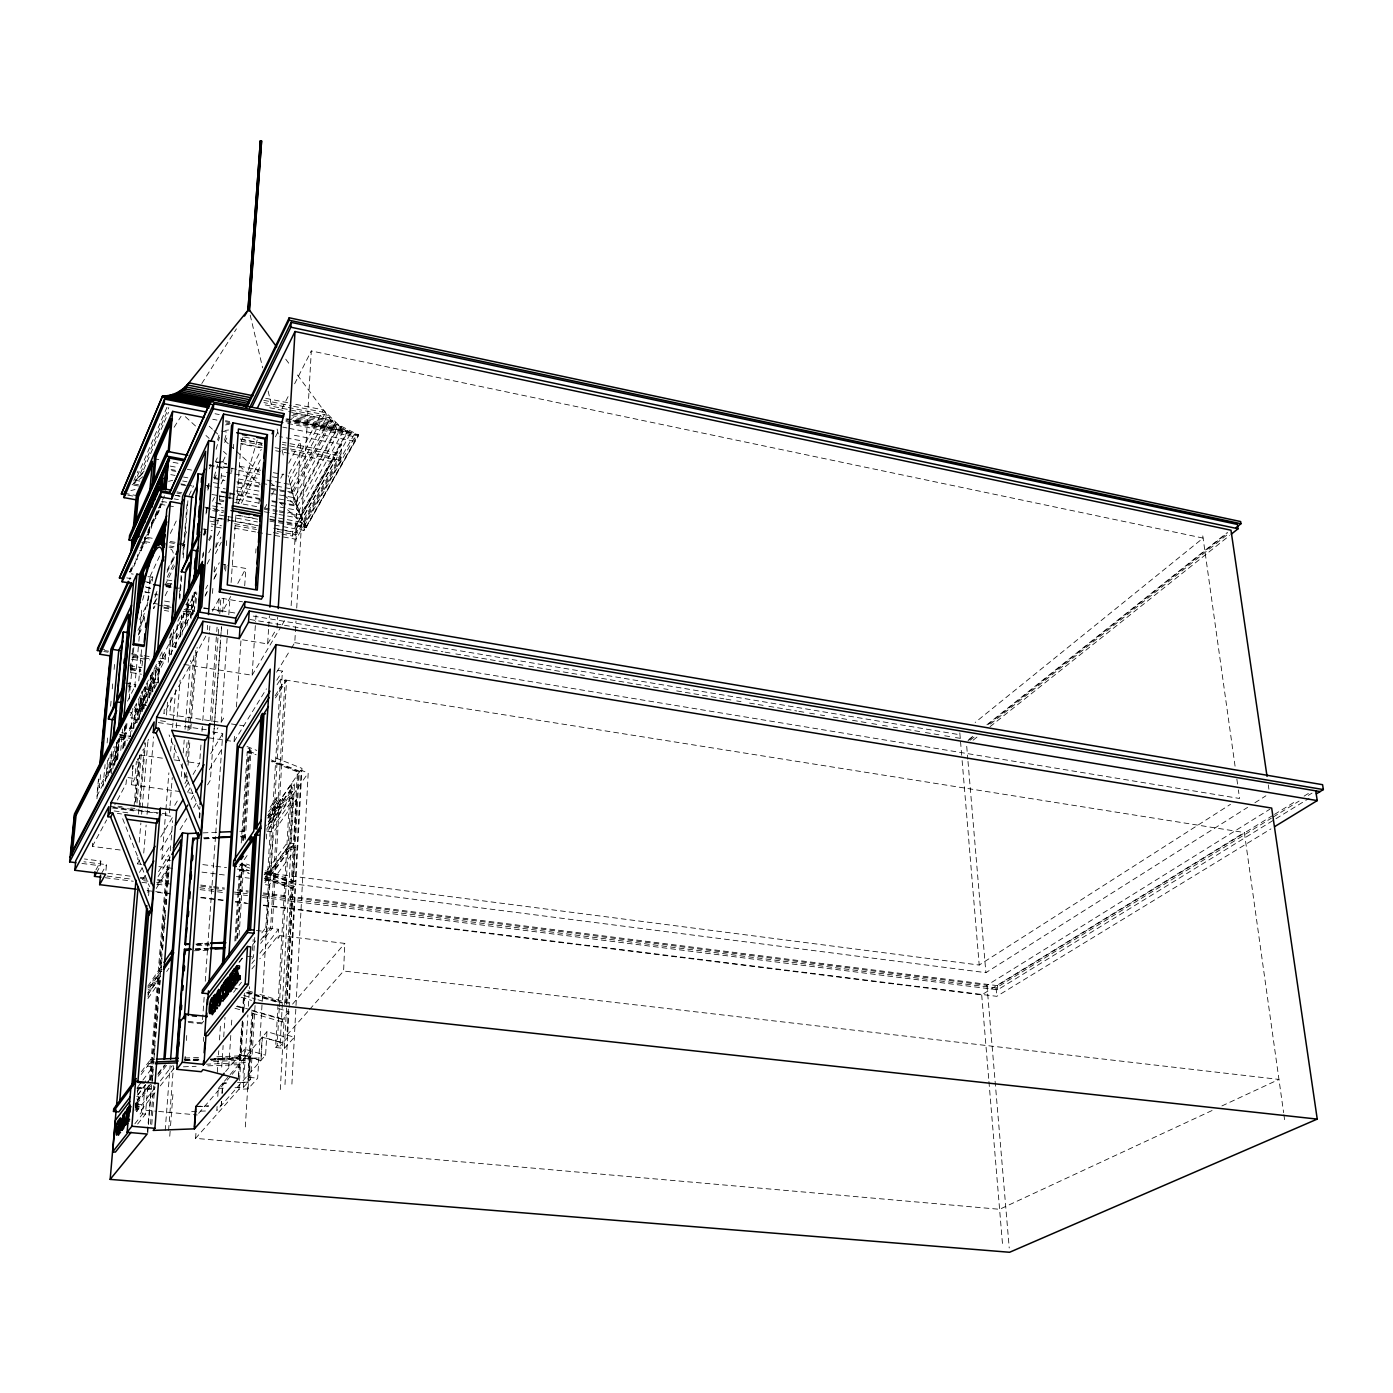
<?xml version="1.0" encoding="UTF-8"?>
<svg xmlns="http://www.w3.org/2000/svg" width="1393" height="1393" viewBox="0 0 1393 1393"><rect width="100%" height="100%" fill="white"/><g stroke="black" fill="none" stroke-linecap="round" stroke-linejoin="round"><path stroke-width="0.75" stroke-dasharray="5 3.75" d="M309.629 1009.437L343.601 971.025L344.802 943.409L278.182 935.4L259.812 958.837M274.351 525.022L304.005 530.437L354.78 441.32L355.023 435.661M269.929 521.121L306.007 527.703L358.297 435.974L358.349 434.842L338.516 424.848L323.263 409.89L293.418 403.883M136.845 1102.42C137.002 1104.666 139.944 1110.674 134.86 1110.047M340.623 462.72L341.511 444.559L290.841 434.599M281.839 534.111L292.408 536.026L334.094 462.041L334.32 457.496L282.187 447.362M291.903 1084.102L308.184 773.028L301.219 770.277L297.388 771.861L271.287 761.553M284.677 1004.579L291.033 888.229L294.95 886.749L288.682 1003.239L258.158 993.888M265.575 873.69L291.329 882.744L297.388 771.861M280.306 1089.57L284.259 1017.082M294.045 843.845L287.097 842.904L264.165 874.63L270.921 875.5L294.045 843.845L296.465 799.39L289.57 798.415L266.777 831.186L273.481 832.091L296.465 799.39M285.791 1002.089L292.008 887.846L264.252 878.13M286.679 1003.918L292.983 887.48L265.227 877.747M278.025 1004.388L275.605 1047.519L284.329 1048.424L295.107 849.747L289.518 848.999L292.722 791.311L289.953 790.911L265.575 826.171M284.329 1048.424L294.358 1037.228L286.975 1035.051L288.368 1009.002M291.329 882.744L295.246 881.264L301.219 770.277M284.99 1084.555L288.908 1011.718L276.458 1007.94M289.135 1007.365L301.968 768.361L272.506 756.66M304.005 530.437L304.301 525.022M278.147 1002.229L289.953 790.911M275.605 1047.519L277.137 1045.795L279.192 1008.967M279.296 1006.791L291.729 783.597L294.48 783.998L280.045 1046.091L277.137 1045.795M306.007 527.703L358.349 434.842L337.263 428.8L286.105 418.631M288.908 1011.718L282.57 1019.049L282.413 1021.905L287.498 1023.333M291.137 605.694L300.696 440.71L279.871 436.636M217.099 1106.512L216.82 1110.552L265.593 1055.145L266.951 1031.673L287.515 1037.698L280.045 1046.091M295.873 541.442L296.883 523.977L341.511 444.559M268.152 825.161L282.483 804.51L282.814 798.677L276.598 797.806L268.327 809.908M261.832 932.857L265.767 927.703L278.53 929.253L278.008 938.482L281.369 934.215M291.381 648.18L294.776 642.643L295.995 621.034M296.726 608.062L311.301 350.949L1203.099 538.081L975.17 722.479M265.767 927.703L280.498 679.227L1244.349 832.526L1283.615 1112.641M1212.067 1110.517L999.599 1209.298L195.577 1138.36L239.021 1089.256L248.076 1088.908L257.67 1078.199L269.075 885.147L295.107 849.747M260.595 940.118L267.056 931.725L282.413 671.095L276.336 670.12M270.921 875.5L273.481 832.091M267.978 815.706L276.267 803.639L276.598 797.806M292.408 536.026L292.652 531.638L334.32 457.496M277.816 803.865L270.573 928.278L261.64 939.875M251.976 958.993L253.543 956.991L254.745 937.454M255.076 1005.554L250.618 1079.244L247.797 1078.966L251.907 1011.649M245.325 1126.937L249.556 1057.287M248.076 1088.908L252.829 1010.83M247.797 1078.966L249.208 1077.364L253.3 1010.134M216.873 1056.782L251.123 1055.459L249.399 1060.021L210.9 1061.536M277.05 628.034L277.695 617.203M266.394 839.004L267.038 828.295L292.722 791.311M238.342 1076.528L241.703 1024.865M242.521 1011.84L243.479 996.639M238.638 1078.182L242.295 1020.965M242.835 1012.276L243.932 994.915M242.591 1021.4L240.292 1058.28L210.656 1059.446M243.148 1012.728L244.367 993.192M239.021 1089.256L240.571 1064.583L204.597 1065.976M211.318 1060.282L240.902 1059.133L243.357 1020.111M244.036 1009.263L244.976 994.097M242.539 639.805L267.63 643.932L268.57 628.783M268.71 626.624L269.389 615.81M243.131 1073.028L244.611 1049.173L265.593 1055.145M235.017 1087.724L243.375 1087.411L247.85 1014.922M248.372 1006.251L249.591 986.714M252.516 950.339L253.178 939.509M237.594 938.377L242.469 862.981M244.019 839.3L249.869 748.842L246.039 748.267M239.091 935.365L243.409 868.64L249.347 870.729M245.307 839.248L251.036 750.392L249.312 749.713L249.869 748.842M221.713 1067.125L223.141 1045.499M223.716 1036.845L225.004 1017.395M255.737 553.021L256.033 548.738M259.011 503.604L259.446 497.144M221.452 1101.532L221.191 1105.589L216.942 1105.781M221.992 1093.435L222.654 1083.301L229.009 1083.005M221.348 1105.415L221.609 1101.358M222.149 1093.244L222.81 1083.11L229.131 1082.866M183.963 664.409L252.098 675.239L255.616 621.539M255.755 619.38L256.033 615.079M234.842 941.128L239.474 870.172L243.409 868.64M241.25 842.974L247.188 752.046L251.036 750.392M235.835 940.763L240.449 869.789L248.389 872.575M242.365 840.414L248.146 751.628L256.173 754.797M228.765 1066.655L230.785 1035.469M231.464 1025.074L231.865 1018.84M236.967 938.255L241.877 864.531M243.409 840.693L249.312 749.713M225.701 740.327L234.076 741.581L234.529 735.086M236.444 706.947L241.006 639.875M244.698 585.791L245.882 568.466L227.738 565.297M217.308 1072.366L218.771 1050.74M219.485 1039.944L220.494 1024.813M217.761 1096.43L218.301 1088.368L266.951 1031.673M171.13 697.301L169.702 714.609L221.139 722.392L227.877 627.686M228.8 614.783L230.019 597.562M231.099 582.483L235.992 513.617M236.793 502.351L241.163 441.111L243.044 437.263M188.107 1021.382L202.333 1022.897L204.196 996.465M205.259 981.281L222.776 733.467L212.032 731.865M195.577 1138.36L196.03 1131.987M203.43 1041.424L203.744 1037.106M211.875 721.539L218.805 626.658M219.763 613.721L221.017 596.465M224.604 569.354L225.074 562.876M226.328 545.621L226.798 539.161M228.052 521.905L228.522 515.445M229.775 498.189L230.245 491.729M231.656 472.314L231.969 467.996M233.38 448.598L233.693 444.28M214.139 728.278L210.36 780.237L207.069 785.617M214.296 726.119L220.564 639.526M220.721 637.367L221.504 626.537M214.522 724.116L213.738 734.895L217.97 727.755M214.679 721.957L220.616 640.049M221.243 631.412L221.557 627.111M222.654 612.015L223.89 594.776M225.614 571.06L226.241 562.441M199.164 817.482L199.965 806.669M199.704 818.144L200.192 811.736L169.075 734.912M184.834 1061.362L185.304 1055.093M186.366 1040.484L186.993 1032.126M210.221 720.477L216.594 633.676M216.751 631.517L217.082 627.181M218.196 611.98L219.467 594.619M165.192 1130.489L170.138 1065.61M168.605 1130.35L173.498 1065.697M207.313 629.671L207.644 625.353M169.754 1136.218L170.399 1127.755M170.555 1125.648L173.115 1091.799M193.087 774.456L199.565 763.556L201.184 742.069M201.985 731.342L202.629 722.741M202.786 720.599L209.403 632.526M209.559 630.367L209.873 626.084M212.485 593.401L213.129 584.712M214.104 571.705L214.592 565.192M215.898 547.849L216.542 539.178M217.691 523.994L218.179 517.482M219.485 500.139L219.972 493.627M221.104 478.443L221.591 471.948M187.184 775.988L186.854 780.272L184.137 779.888L184.816 771.304M185.983 756.295L187.324 739.126M187.985 730.541L194.01 653.3M202.594 557.67L202.925 553.439M204.492 533.519L204.997 527.024M206.007 514.034L206.512 507.557M207.853 490.232L208.515 481.578M186.314 772.488L185.983 776.772L184.137 779.888M187.15 761.762L188.821 740.327M189.64 729.619L189.988 725.335M190.144 723.193L195.804 650.305M203.291 556.277L203.622 552.046M204.98 534.337L205.485 527.843M206.669 512.676L207.174 506.181M208.515 488.856L209.02 482.361M188.02 765.262L190.005 739.526M190.841 728.8L191.503 720.216M191.659 718.074L197.144 647.275M150.932 1079.801L159.22 976.075L160.561 976.232L147.658 994.915M147.327 1131.917L151.315 1088.699L134.303 1087.08M147.762 1133.293L165.767 906.739M165.976 904.614L170.103 852.934M170.277 850.792L170.956 842.173M171.13 840.014L172.662 820.756M153.16 1069.128L151.959 1084.259L136.601 1104.144M154.014 1058.332L155.041 1045.359M155.737 1036.723L156.765 1023.751M156.939 1021.591L158.489 1002.159M159.185 993.505L160.212 980.55M161.988 958.21L160.961 971.13L148.076 989.901M162.668 949.591L163.695 936.671M164.391 928.069L165.419 915.149M166.272 904.37L167.125 893.61M167.822 884.99L168.849 872.07M150.531 1124.151L153.561 1085.791M190.528 617.708L192.373 594.428M191.033 618.544L193.052 593.122M151.767 1124.551L154.797 1086.122M192.304 615.027L194.358 589.222M192.843 614.539L194.654 590.58M181.334 776.545L182.344 763.66M183.197 752.916L184.207 740.014M185.06 729.288L185.391 724.987M185.565 722.828L190.458 660.526M194.341 611.109L195.856 591.781L158.959 663.625L159.342 659.255M195.978 603.448L196.813 592.739M155.111 1087.707L141.929 1104.632L141.285 1112.45L139.056 1115.288M170.486 860.421L161.867 859.307L165.732 811.736M165.906 809.577L168.884 772.836M170.642 751.227L171.687 738.255M172.575 727.442L172.924 723.124M173.098 720.965L175.727 688.525M179.941 636.653L181.699 615.044M180.359 637.036L182.1 615.514M134.86 1123.803L142.678 1113.878L145.36 1080.846M181.978 635.121L183.876 611.457M169.842 807.905L169.319 814.4L108.271 806.094M170.016 805.746L172.279 777.573M173.846 758.071L174.891 745.081M176.284 727.755L176.981 719.084M177.155 716.925L180.132 680.08M137.646 1124.047L145.499 1114.139L148.163 1081.125M141.146 1074.525L150.409 1062.162L150.618 1059.411L156.904 1059.168M187.324 602.194L185.286 627.581L188.159 598.746M149.573 1079.679L157.897 975.918L148.546 989.518M147.797 986.192L158.297 970.834L166.585 867.439L167.735 865.593L159.446 969.145L161.745 965.802M150.566 1080.324L159.046 974.247L161.501 970.66M187.08 625.44L189.152 599.46M171.235 632.927L169.25 656.765L194.828 607.487M166.463 715.097L167.526 702.176M171.443 654.745L173.411 631.029M176.093 647.257L172.227 646.631L173.655 629.392M135.748 1108.027L136.27 1101.602M136.166 1106.303L136.305 1104.666M137.489 1093.348L138.203 1084.712M136.531 1109.211L137.21 1105.92L139.178 1106.112L138.969 1108.776L136.531 1109.211L137.21 1105.92M175.222 647.519L176.998 625.857M179.297 597.719L180.55 582.57M180.724 580.411L181.264 573.916M182.849 554.431L184.102 539.283M184.276 537.106L185.704 519.798M185.878 517.639L186.941 504.649M136.81 1098.973L138.795 1099.112L138.969 1096.918L137.541 1098.537M175.918 646.857L178.043 620.86M179.819 599.182L181.769 575.344M183.197 558.018L187.985 499.512M138.482 1109.385L139.178 1106.112M148.058 996.918L148.32 993.592L160.091 976.545M162.546 658.541L162.964 653.474L165.802 653.926L165.367 658.993L134.703 718.335L129.288 717.517L157.74 661.919M147.919 892.582L148.285 888.264L144.21 887.759M148.616 895.629L148.964 891.294M164.304 709.455L163.939 713.738L205.955 635.87M168.222 662.337L170.364 636.618M150.74 695.229L152.795 671.461M141.668 864.391L137.35 863.834L137.907 857.374M139.213 842.277L140.885 822.88M141.633 814.261L141.999 809.96M142.19 807.801L148.128 738.83M152.15 692.025L154.257 667.7M153.822 678.443L152.673 691.642L157.409 682.553L159.15 668.1L156.329 667.647L155.737 668.832L154.588 682.117L149.887 691.207L151.019 678.008L153.822 678.443L153.213 679.592L150.427 679.157L151.019 678.008M154.553 688.525L156.434 664.774M157.914 682.692L159.15 668.1M143.74 853.056L146.126 825.091M147.031 814.33L147.397 810.029M147.588 807.87L153.613 736.862M158.193 683.075L160.021 661.553M180.15 791.59L131.482 784.781L134.877 778.548L136.392 761.379M140.554 714.174L142.626 690.562M152.29 581.107L152.673 576.824L150.044 576.371L147.414 606.112M155.946 514.609L155.581 518.858L159.063 511.231L159.446 506.965M141.929 709.96L143.409 698.607L140.658 698.189L138.273 719.781M143.409 698.607L142.26 711.649L139.509 711.231L140.658 698.189M158.663 507.54L160.038 507.783L160.387 503.674M134.024 806.564L138.377 756.904M142.556 709.403L144.646 685.669M135.504 802.159L139.596 755.441M143.479 709.089L145.777 685.077M135.765 801.689L139.875 754.954M144.001 708.793L145.847 686.697M136.984 803.064L141.337 753.213M145.499 705.537L147.588 681.699M147.989 689.744L145.22 689.326L145.795 688.177L148.563 688.612L146.84 702.873L144.071 702.438L139.509 711.231M147.501 700.975L148.563 688.612M138.482 814.069L144.68 742.643M148.807 697.806L150.496 675.57M149.295 697.91L149.66 693.731L154.379 684.659L157.2 685.095M139.909 807.87L145.551 742.852M149.486 697.353L151.733 671.339M126.415 779.697L126.032 784.015L114.818 804.806M130.315 736.462L132.84 708.358M134.773 686.732L138.673 643.496M138.865 641.337L141.964 606.756M125.3 683.023L135.783 684.659L135.574 687.01L129.027 686M133.328 728.33L133.885 722.096L136.618 722.514M129.706 728.156L134.111 719.624L135.051 709.141L135.609 708.044L138.342 708.445L136.845 720.042L132.422 728.556L129.706 728.156L129.479 730.611L132.196 731.012M146.84 534.808L148.18 535.051L151.576 527.599L151.959 523.368M133.798 728.4L135.609 708.044M152.237 521.574L151.872 525.666L145.046 540.606M134.964 723.611L136.688 704.37M138.778 680.881L141.633 648.825M144.123 621.052L144.489 616.786L140.623 616.141M132.788 765.575L132.457 769.354L133.031 768.292M131.482 784.781L133.206 765.332M137.071 722.688L138.969 700.522M142.034 665.958L142.8 657.304M138.743 719.92L139.283 713.738L143.845 704.945L146.613 705.363M138.969 719.746L141.459 691.607M120.773 750.427L122.741 728.939M122.688 748.859L124.813 725.649M139.631 550.618L140.954 550.844L141.337 546.665M123.228 747.832L125.527 722.497M128.818 686.383L129.218 682.152M130.559 667.369L130.942 663.138M123.385 747.902L125.718 722.288M130.611 668.692L130.994 664.409M123.977 746.195L126.136 722.462M128.887 692.251L129.671 683.632M130.663 672.854L131.447 664.217M132.422 653.439L133.014 646.961M124.9 745.969L127.233 720.355M129.183 699.007L130.333 686.192L128.504 689.866M133.85 647.536L130.559 683.841L128.713 687.515M140.954 550.844L144.28 543.566L144.855 537.28M137.82 556.434L144.489 541.842L144.872 537.524M148.18 535.051L148.755 528.713M111.283 773.829L113.878 746.787M129.862 579.68L130.071 577.399M129.445 571.687L130.75 571.914L131.151 567.665M112.868 768.849L115.497 742.8M114.592 764.792L116.942 739.457M114.644 765.366L117.029 739.683M115.323 761.675L117.325 740.501M105.955 870.346L106.495 864.653L83.946 861.779M116.298 760.77L118.248 739.648M116.82 759.742L118.771 738.621M117.291 758.68L119.084 739.195M117.639 759.638L119.624 738.064M132.579 566.063L133.902 566.289L137.141 559.185L137.715 552.934M103.03 786.209L105.084 764.583M107.122 742.957L107.94 734.303M110.604 706.181L111.423 697.527M112.241 688.891L113.059 680.237M114.087 669.424L114.905 660.77M105.52 781.438L107.54 760.021M106.808 777.799L108.532 758.071M108.306 775.831L110.326 754.275M96.465 872.836L100.383 865.784L100.836 861.066L84.451 858.976M111.84 751.558L109.873 772.68L112.171 752.655M98.485 779L96.831 796.308L117.639 756.207L119.223 738.934L127.599 740.223M120.198 850.009L92.373 846.387L92.791 842.051M96.935 798.764L98.799 779.279M100.522 774.7L99.286 787.672L115.932 755.494M136.375 1105.868L135.852 1109.159M135.817 1107.679L135.8 1103.134M142.626 600.209L144.889 591.903L149.922 592.756L137.977 636.322L142.539 626.902M209.507 468.849L210.656 464.722M217.604 439.944L219.345 433.745M216.089 449.312L219.519 437.089M179.558 591.886L180.724 587.742L174.473 586.679M214.191 476.824L217.639 464.618M224.534 440.205L226.815 432.074L221.243 430.994M257.235 440.031L239.84 499.965L233.711 498.833M137.576 1099.895L138.795 1099.112M133.798 480.898L138.011 471.095M139.788 481.09L135.539 480.306L167.317 406.477M135.539 480.306L138.847 476.911L168.797 407.54M138.847 476.911L142.069 473.428L163.381 424.168M164.235 422.201L168.501 412.345M147.971 531.029L150.514 525.422M157.2 510.743L151.106 524.151L152.446 524.395L159.446 509.089L158.071 508.828M131.743 567.56L129.061 573.428L133.24 574.142M140.623 548.058L164.635 495.386M147.693 532.944L150.235 527.355L151.576 527.599M155.093 516.716L157.705 510.987L159.063 511.231M130.75 571.914L137.263 557.653L135.939 557.426M160.038 507.783L163.364 500.47M150.044 576.371L160.195 554.902M170.346 533.449L177.729 517.83M189.065 495.42L193.61 485.826M149.312 583.859L152.673 576.824M139.648 619.45L147.867 602.368M215.48 461.675L217.308 457.844M224.656 442.556L228.33 434.912M137.924 630.385L144.489 616.786M207.069 487.324L208.933 483.475M155.058 595.264L156.921 591.398M167.195 570.155L173.725 556.625M154.867 597.371L156.73 593.522M167.021 572.297L174.491 556.869M184.764 535.643L186.627 531.778M172.575 561.118L174.212 557.722M153.509 604.318L157.165 596.796M214.348 479.053L216.228 475.17M222.828 461.605L226.589 453.857M156.869 598.607L154.031 604.44L153.665 608.671L156.504 602.838M167.282 577.172L173.899 563.538M182.431 546.021L186.209 538.22M165.018 585.356L174.491 565.924M183.023 548.424L184.903 544.541M165.158 595.734L172.784 580.237M212.537 501.236L214.435 497.371M221.069 483.893L224.865 476.18M203.274 534.825L205.171 530.994M204.022 535.469L205.938 531.656M127.477 701.167L135.783 684.659M208.619 539.944L212.467 532.3M209.385 540.588L212.276 534.86M208.741 552.777L210.674 548.964M217.447 535.626L221.33 527.999L211.248 526.171M236.897 497.336L261.24 449.451M281.856 408.898L288.717 395.368M294.619 383.789L311.301 350.949M159.847 656.434L162.389 651.454M169.093 638.36L172.993 630.733M177.869 621.208L180.777 615.48M186.627 604.04L190.528 596.413M207.157 563.904L211.074 556.242M215.967 546.683L220.86 537.106M238.168 503.239L261.362 457.879M215.445 553.648L221.313 542.208M241.355 503.186L260.822 465.279M275.431 436.845L278.339 431.168M165.802 653.926L135.138 713.442L129.723 712.624M172.227 646.631L193.47 605.572M129.479 730.611L133.885 722.096M205.659 588.943L207.609 585.199M214.435 572.088L219.293 562.702M205.363 595.02L207.313 591.276M214.156 578.165L218.074 570.677M205.015 596.169L206.982 592.425M213.843 579.262L217.778 571.757M264.757 508.219L266.76 504.458M271.739 495.09L274.734 489.465M280.724 478.217L283.719 472.593M288.717 463.225L300.696 440.71M212.38 611.214L219.485 597.91L242.591 601.846M289.082 473.603L323.263 409.89M137.541 759.899L138.116 758.819M142.713 750.305L143.305 749.208M147.971 740.536L148.563 739.422M92.373 846.387L106.652 819.92M230.698 596.465L222.601 611.388L211.945 609.594M237.785 583.406L245.882 568.466M300.592 515.898L292.042 492.217L331.151 420.529L347.78 431.813L300.592 515.898L287.794 513.529M269.998 519.833L306.06 526.624L295.072 505.102L337.263 428.8L296.082 373.15M95.925 869.911L100.836 861.066M101.515 873.498L106.495 864.653M304.249 526.101L354.971 436.793L285.182 422.967M137.35 863.834L139.492 860.247M184.938 783.51L186.854 780.272M221.139 722.392L223.873 717.778M267.63 643.932L275.988 629.793M174.717 805.328L179.035 798.067M185.53 787.167L188.769 781.717M252.098 675.239L280.916 626.815M282.03 624.952L285.339 619.363M139.492 872.401L142.835 866.812M160.717 836.984L173.011 816.49L160.961 814.853M187.567 792.182L191.973 784.834M210.674 753.648L222.776 733.467M142.591 879.575L145.952 874.02M160.578 849.939L171.809 831.412M191.189 799.478L194.567 793.888M209.246 769.72L221.661 749.26M161.867 859.307L170.939 844.506M180.01 829.706L186.819 818.614M193.627 807.522L197.022 801.968M234.076 741.581L266.429 688.839M276.632 672.21L290.232 650.026M158.558 871.635L168.832 855.006M276.772 680.219L282.413 671.095M158.105 876.58L170.66 856.329M277.085 684.729L280.498 679.227M157.113 884.868L167.891 867.595L159.62 970.991L147.937 988.055M275.083 695.891L285.043 679.941L278.165 798.015L268.675 811.858M156.225 888.473L169.18 867.769M275.466 697.91L286.558 680.184L279.714 798.241L267.839 815.532M174.108 427.251L181.038 416.315M201.793 383.51L236.427 328.835M267.787 818.022L301.968 768.361M147.519 993.07L159.22 976.075M268.065 817.952L291.729 783.597M282.814 798.677L268.501 819.415L279.366 804.074L272.157 928.469L260.665 943.374M268.361 821.783L294.48 783.998M268.083 824.691L291.346 791.12M147.919 998.589L159.69 981.612M166.69 971.513L168.988 968.205M239.265 866.846L248.772 853.125M268.222 830.385L308.184 773.028M290.963 798.607L291.694 797.562M264.914 878.304L288.281 846.16L289.674 846.352L265.053 880.184M264.896 882.762L291.015 846.961L296.605 847.71M141.372 1071.792L150.618 1059.411M137.855 1086.784L141.651 1081.769M142.922 1080.08L153.073 1066.672L147.432 1066.133L147.658 1063.381L153.282 1063.939M137.541 1091.119L142.748 1084.276M137.698 1094.811L145.551 1084.538M238.987 962.25L242.904 957.113M137.768 1095.159L145.551 1084.973M146.857 1083.266L153.352 1074.787M239.509 962.058L243.444 956.904M252.638 944.889L256.573 939.735M137.472 1100.244L149.068 1085.164M158.088 1073.428L164.531 1065.053M150.583 1084.12L135.278 1104.022L141.929 1104.632M157.966 1074.525L165.436 1064.844M158.105 1076.284L169.319 1061.745M202.333 1022.897L203.674 1021.139M160.387 1080.933L172.262 1065.68M251.854 963.486L254.536 960.073M259.864 953.212L278.53 929.253M154.884 1092.756L141.511 1109.855L156.504 1111.231M160.247 1085.931L174.961 1067.142M233.589 992.338L241.459 982.291M251.941 968.884L254.571 965.541M225.614 1071.548L244.611 1049.173M198.624 1113.338L230.785 1075.953M232.178 1074.334L240.571 1064.583M292.6 1004.074L344.802 943.409M251.123 1055.459L244.889 1062.685L206.443 1064.182M142.069 473.428L144.141 471.043M286.975 1035.051L308.219 1011.039M243.375 1087.411L250.618 1079.244M138.516 486.018L132.109 484.834L143.044 472.958M972.732 736.392L967.647 740.467L967.491 738.551M986.906 724.795L1227.25 532.596M968.048 740.658L973.132 736.584M988.403 724.36L1227.599 532.91M970.137 740.24L975.222 736.183M990.458 724.012L1229.114 533.188M973.063 740.223L978.165 736.148M990.057 726.658L1229.566 535.539M132.109 484.834L142.748 476.789M265.384 872.697L979.209 965.053L1230.489 804.318M264.426 880.132L985.896 972.662L1247.588 807.383M1254.901 802.751L1265.889 795.821M263.225 894.027L986.958 985.304L1269.841 809.229M263.312 905.52L981.699 994.881L1244.349 832.526M263.329 892.948L997.336 985.635L1272.68 815.514M1274.525 814.383L1296.709 800.679M1304.109 796.117L1309.646 792.687M262.372 895.629L996.082 987.968L1271.374 818.179M1273.219 817.029L1299.094 801.079M1308.323 795.386L1312.032 793.105M262.633 897.492L997.684 989.796L1308.985 798.398M263.538 905.067L996.796 996.326L1270.938 828.887M1221.905 1105.938L1278.948 1079.418L343.601 971.025M130.855 490.562L135.051 489.535M168.57 481.334L172.767 480.306M223.054 467.996L227.233 466.968M226.484 423.803L230.298 423.228M225.492 424.917L229.323 424.36M224.882 430.489L228.539 429.984M136.827 1110.221C135.609 1115.776 140.536 1104.701 137.228 1102.455M239.579 1082.518L248.041 1082.135L237.541 1082.553M197.858 1106.634L208.462 1106.164M202.995 832.892L218.144 832.23M239.77 831.29L248.424 830.907M203.657 837.837L216.681 837.263M240.571 836.218L244.907 836.026M203.97 838.342L216.995 837.768M240.867 836.74L245.203 836.549M204.283 838.865L215.131 838.377M241.163 837.245L245.499 837.054M197.684 943.514L208.393 943.078M195.873 944.088L208.724 943.549M196.204 944.558L209.037 944.019M196.848 945.481L209.681 944.959M195.159 948.825L208.027 948.285M195.49 949.295L208.341 948.755M195.821 949.765L208.671 949.225M194.341 950.775L209.316 950.165M184.764 1058.036L201.898 1057.374M184.59 1059.603L201.532 1058.941M214.243 1058.436L239.666 1057.444L240.902 1059.133M184.921 1060.021L201.863 1059.359M210.326 1059.028L239.979 1057.862M185.269 1060.439L202.194 1059.777M150.409 1062.162L156.678 1061.919M257.27 1057.966L210.273 1059.794M193.122 1060.456L201.689 1060.125M183.423 1066.812L196.134 1066.307M218.301 1088.368L226.659 1088.055M196.03 1106.373L208.689 1105.885M191.677 1111.51L206.356 1110.952M135.26 1105.084L137.698 1105.206M136.74 1106.547L138.708 1106.721M137.002 1108.602L138.969 1108.776M158.645 1111.422L197.231 1114.957M142.678 1113.878L145.499 1114.139M136.671 1096.604L138.969 1096.918M135.521 1103.169L138.029 1103.291M136.827 1088.159L150.705 1089.483M249.208 1077.364L257.67 1078.199M188.421 1022.41L202.629 1023.907M158.297 970.834L161.849 971.234M160.787 969.302L162.11 969.441M247.327 956.26L253.543 956.991M256.347 930.437L267.056 931.725M147.083 890.562L153.561 891.381M155.72 891.642L170.817 893.522M201.01 897.284L216.107 899.164M218.248 899.425L224.726 900.226M235.504 901.567L246.3 902.925M157.601 892.373L170.538 893.975M200.749 897.736L215.845 899.617M218.005 899.878L224.482 900.696M235.26 902.037L248.198 903.639M140.449 878.53L149.068 879.627M157.67 880.707L168.449 882.065M200.766 886.14L211.527 887.498M213.686 887.776L224.447 889.134M237.367 890.754L248.146 892.112M107 876.075L130.733 879.07M143.688 880.689L147.989 881.229M156.625 882.326L169.58 883.946M199.791 887.759L225.683 891.015M234.32 892.095L247.257 893.731M105.276 877.729L133.293 881.247M141.912 882.326L148.389 883.145M157.009 884.224L167.787 885.582M200.122 889.639L223.82 892.617M234.599 893.975L247.536 895.595M265.471 884.677L269.075 885.147M81.943 863.451L100.383 865.784M107.888 873.324L131.638 876.319M140.275 877.416L146.753 878.234M157.548 879.592L168.327 880.951M200.714 885.043L211.51 886.401M213.669 886.679L224.465 888.038M237.419 889.674L248.215 891.032M202.838 864.6L213.617 865.993M215.776 866.272L226.554 867.665M237.332 869.058L248.128 870.468M158.889 866.603L176.127 868.797M201.968 872.122L225.649 875.152M236.427 876.545L249.347 878.199M117.987 806.216L122.218 806.791M130.716 807.957L134.947 808.532M113.059 807.261L157.513 813.32M112.467 807.992L133.641 810.883M114.174 810.952L130.959 813.233M117.343 813.39L121.539 813.965M128.017 777.59L134.877 778.548M276.267 803.639L282.483 804.51M188.717 792.774L193 793.383M289.518 786.801L292.269 787.202L291.973 792.373L290.597 792.182M140.153 754.971L163.486 758.349M174.108 759.881L180.463 760.804M188.96 762.023L199.565 763.556M120.007 737.524L126.275 738.447M121.487 732.753L129.862 733.989M120.477 734.755L130.925 736.288M119.189 734.738L129.653 736.27M120.216 735.243L128.574 736.479M119.467 736.723L129.897 738.255M120.268 737.019L128.626 738.255M160.543 720.756L165.924 721.574M158.314 722.567L206.268 729.74M134.111 719.624L136.845 720.042M208.95 737.837L223.611 740.014M135.051 709.141L137.768 709.559M231.43 723.942L237.594 724.882M239.648 725.178L243.758 725.805M140.084 699.321L142.835 699.739M131.221 672.61L141.477 674.229M154.588 682.117L157.409 682.553M131.551 659.272L142.086 660.944M155.737 668.832L158.541 669.267M129.584 665.662L141.773 667.578M130.594 668.048L140.745 669.633M130.681 669.197L140.972 670.817M130.42 669.72L140.71 671.339M159.707 658.088L165.367 658.993M99.704 648.65L108.184 650.009M131.464 653.717L142.051 655.389M144.175 655.737L150.531 656.747M104.545 650.531L108.758 651.193M131.952 654.884L142.486 656.573M103.726 651.524L107.975 652.203M133.397 656.242L141.86 657.583M143.984 657.914L150.34 658.924M132.196 657.148L149.713 659.899M158.158 661.24L166.585 662.58M294.776 642.643L1239.578 798.485L1238.377 789.883M164.008 607.244L170.434 608.323M185.461 610.831L194.045 612.258M163.747 608.079L170.19 609.141M183.058 611.301L193.784 613.094M164.374 610.447L168.657 611.161M183.65 613.651L192.234 615.079M154.658 594.341L158.071 594.915M164.531 601.062L170.886 602.124M185.722 604.614L194.202 606.042M186.871 604.945L195.438 606.39M204.005 607.818L210.43 608.898M212.572 609.263L236.131 613.216M253.247 616.089L959.969 734.773M203.395 608.166L209.803 609.229M153.456 603.343L162.041 604.788M164.182 605.137L170.625 606.216M185.635 608.724L194.202 610.169M249.956 619.502L370.033 639.579M372.175 639.944L442.939 651.785M445.081 652.15L453.665 653.578M455.807 653.944L515.845 663.991M517.987 664.339L526.571 665.784M528.713 666.133L584.468 675.466M593.035 676.911L599.478 677.973M601.619 678.339L661.658 688.386M663.799 688.751L668.083 689.465M676.667 690.893L683.092 691.973M685.252 692.338L723.838 698.798M725.979 699.147L734.564 700.592M736.705 700.94L740.989 701.654M749.573 703.099L755.999 704.179M758.158 704.527L766.725 705.972M768.866 706.321L796.744 710.987M798.885 711.353L807.47 712.781M809.612 713.146L818.196 714.574M820.338 714.94L824.621 715.654M833.206 717.082L839.631 718.161M841.772 718.527L850.357 719.955M852.499 720.32L869.65 723.193M871.792 723.542L880.376 724.987M882.518 725.335L891.102 726.78M893.244 727.129L897.527 727.86M906.112 729.288L923.263 732.161M925.405 732.526L942.556 735.382M944.698 735.748L953.282 737.176M955.424 737.541L964.008 738.969M158.314 605.154L171.2 607.313M184.085 609.472L194.811 611.266M126.728 577.886L130.907 578.6M164.548 584.207L171.966 585.478M143.287 581.369L151.611 582.779M166.167 585.269L172.401 586.331M165.628 585.965L172.053 587.062M174.195 587.428L180.62 588.508M166.237 586.732L176.824 588.543M147.937 576.65L154.257 577.729M166.899 579.888L173.22 580.985M167.021 583.267L172.593 584.224M135.835 558.959L137.141 559.185M221.696 564.252L225.736 564.949M147.275 537.385L153.526 538.499M170.207 541.442L176.476 542.556M178.548 542.922L184.816 544.036M144.245 538.133L152.638 539.631M169.441 542.591L175.727 543.705M177.834 544.088L184.12 545.185M144.785 541.511L151.036 542.626M169.824 545.934L174.003 546.665M143.148 541.616L144.489 541.842M141.738 542.277L150.131 543.758M169.058 547.083L173.254 547.832M142.957 543.34L144.28 543.566M211.405 523.96L221.487 525.788M234.268 528.086L255.546 531.934M257.688 532.335L264.061 533.484M266.202 533.867L295.995 539.248L340.728 460.439L275.048 447.693M202.49 528.94L212.241 530.698M160.038 504.196L166.376 505.346M168.501 505.729L176.963 507.278M219.31 514.992L257.426 521.94M210.413 516.699L229.357 520.146M231.464 520.529L256.782 525.126M273.672 528.191L279.993 529.34M282.1 529.723L292.652 531.638M209.908 516.977L215.95 518.074M217.952 518.44L221.975 519.171M228.365 520.338L258.123 525.736M277.242 529.218L283.632 530.367M285.757 530.768L296.378 532.701L341.059 453.613L282.413 442.173M213.756 519.92L221.818 521.382M234.581 523.698L255.842 527.547M277.12 531.412L296.256 534.877L340.954 455.877L282.274 444.454M210.064 521.121L216.385 522.253M235.365 525.701L256.486 529.532M273.394 532.579L279.732 533.728M175.971 495.351L180.15 496.134M215.636 502.664L221.887 503.813M175.292 495.368L179.523 496.152M264.287 511.753L277.015 514.087M279.122 514.487L285.478 515.654M287.602 516.037L302.438 518.771L306.06 526.624L284.137 506.669M216.176 503.395L222.514 504.562M174.16 498.886L178.426 499.669M212.537 505.92L223.193 507.888M270.103 516.49L304.231 522.741L354.762 433.554L292.983 421.295M204.649 507.087L210.935 508.236M213.025 508.619L223.507 510.552M269.633 518.997L284.311 521.678M286.401 522.062L296.883 523.977M124.465 493.209L138.464 495.978M205.798 508.097L223.333 511.492M127.756 495.124L138.36 497.075M161.71 501.341L168.065 502.507M212.641 510.639L223.246 512.589M238.099 515.288L246.596 516.855M248.703 517.238L252.951 518.004M235.539 515.149L258.628 519.38M161.78 502.037L163.155 502.281M180.829 483.876L185.06 484.66M187.167 485.043L193.523 486.227M221.034 491.346L259.115 498.415M271.809 500.784L295.072 505.102L288.072 475.483M181.142 484.764L189.587 486.331M221.313 492.234L259.359 499.286M272.053 501.654L297.423 506.356L302.438 518.771L351.297 432.109L285.861 419.119M211.98 494.463L226.85 497.214M228.957 497.597L235.33 498.781M237.454 499.182L258.698 503.099M271.426 505.467L299.025 510.569L344.663 428.783L291.52 418.196M219.38 496.187L223.472 496.935M225.509 497.318L231.656 498.45M134.285 483.998L138.551 484.781M176.963 491.868L185.495 493.453M219.624 499.739L223.89 500.54M234.564 502.507L262.302 507.627M264.426 508.01L277.242 510.378M279.366 510.778L285.774 511.962M287.898 512.345L300.696 514.714L347.919 430.524L292.878 419.572M176.894 493.087L181.16 493.871M219.554 500.958L223.82 501.741M264.339 509.211L277.137 511.562M279.262 511.962L285.652 513.146M171.095 469.511L175.344 470.312M213.529 477.486L219.885 478.67M236.862 481.856L260.212 486.244M270.817 488.229L285.669 491.015M287.794 491.416L292.042 492.217M171.618 470.608L175.866 471.409M214.191 478.583L224.848 480.585M237.611 482.988L258.906 486.975M271.687 489.378L292.983 493.366L297.423 506.356L341.529 426.885L292.983 417.221M170.764 474.63L175.03 475.431M183.545 477.033L187.811 477.834M213.39 482.605L219.781 483.806M236.845 486.993L260.282 491.381M270.938 493.366L285.861 496.152M287.985 496.552L294.393 497.754L335.643 422.688L293.366 414.243M182.657 480.985L186.923 481.786M206.147 485.373L212.554 486.557M214.696 486.958L225.37 488.943M236.061 490.945L259.551 495.316M278.774 498.903L295.873 502.089L338.516 424.848L291.781 415.532M209.142 465.575L226.223 468.814M153.892 458.697L160.282 459.899M173.08 462.319L179.471 463.538M226.397 472.401L232.788 473.603M234.929 474.003L258.384 478.443M266.916 480.045L290.371 484.485L292.983 493.366L332.892 420.373L288.682 411.544M170.259 466.098L176.65 467.299M187.289 469.302L191.555 470.103M221.365 475.709L225.631 476.51M238.395 478.913L259.69 482.936M261.832 483.336L274.595 485.739M276.737 486.14L283.127 487.341M285.252 487.742L291.642 488.943L330.28 417.935L262.128 404.301M219.119 461.275L225.387 462.459M216.194 461.797L226.763 463.817M239.457 466.22L260.595 470.242M273.272 472.662L283.859 474.665M215.915 462.128L226.554 464.148M222.95 466.742L239.683 469.911M209.194 464.827L221.818 467.212M238.656 470.416L259.707 474.404M272.349 476.789L278.652 477.991M240.345 439.021L262.998 443.409M240.972 439.352L261.327 443.305L261.013 447.884L240.641 443.949M241.163 441.111L262.337 445.22M240.989 443.409L262.215 447.536M275.64 450.723L334.094 462.041M244.541 437.106L255.023 439.161M215.01 413.738L219.258 414.574M282.779 427.111L287.01 427.947M289.135 428.365L354.78 441.32M225.527 420.703L229.671 421.522M212.763 419.258L216.977 420.094M225.422 421.748L229.636 422.567M292.913 412.903L331.151 420.529M292.756 420.895L347.78 431.813M286 420.494L358.349 434.842M285.931 421.626L358.297 435.974M265.697 398.294L291.276 403.448M263.747 400.296L291.416 405.851M293.54 406.286L325.457 412.694L289.187 479.993L290.371 484.485L327.79 415.375L263.974 402.577M269.737 407.749L276.04 409.02M278.147 409.438L286.575 411.127M147.17 582.291L151.053 583.214M145.342 586.853L151.28 588.334M146.77 587.411L150.688 588.403M144.889 591.903L148.929 592.983M239.7 1054.971L260.804 1060.595L262.163 1037.245L282.849 1042.939L262.389 1036.984L261.013 1060.352L240.136 1054.466M236.427 1006.425L244.715 1008.776M253.004 1011.126L284.102 1019.955L282.413 1021.905L251.454 1013.007M237.193 1005.972L249.573 1009.542M251.628 1010.134L282.57 1019.049M234.947 1008.271L243.2 1010.639M243.723 995.42L255.912 999.129M257.931 999.739L261.988 1000.975M241.163 997.231L251.541 1000.383M233.763 987.724L237.837 988.978M248.006 992.095L252.081 993.331M254.118 993.958L282.605 1002.664M246.996 992.425L281.612 1003.012M246.004 992.774L252.116 994.637M254.135 995.264L278.565 1002.716M247.971 990.771L256.12 993.261M241.442 869.406L249.364 872.192M239.474 870.172L249.382 873.637M265.245 879.192L291.033 888.229M240.815 864.235L248.738 867.021M264.583 872.61L292.304 882.378L298.346 771.461L272.244 761.153M249.747 868.1L239.84 864.618L243.758 863.085L249.695 865.175M265.21 876.301L294.95 886.749M265.541 870.782L295.246 881.264M241.79 863.852L249.713 866.638M265.558 872.227L293.296 882.013L299.303 771.06L271.2 759.951M249.103 751.21L255.128 753.596M247.188 752.046L255.215 755.215M246.979 746.526L256.8 750.427M185.339 416.716L196.448 426.833M205.972 435.504L209.142 438.395M223.437 451.384L226.606 454.275M239.317 465.854L260.125 484.799M279.331 502.281L282.535 505.206M209.194 426.241L212.38 429.166M213.965 430.629L218.736 434.999M225.109 440.85L228.278 443.758M229.88 445.22L234.651 449.608M236.235 451.071L260.091 472.976M269.633 481.734L274.404 486.122M283.946 494.881L295.072 505.102M285.739 359.168L290.911 366.167M122.671 818.701L149.521 886.662M250.2 315.097L262.65 367.856M268.135 391.067L272.123 407.94M277.12 429.044L278.6 435.382M282.1 450.148L284.085 458.593M1268.292 784.938L1268.919 789.222M1202.786 535.922L1235.069 766.202M1236.862 779.122L1238.081 787.724M1283.893 1114.713L1285.06 1123.019M997.336 985.635L997.684 989.796M996.082 987.968L996.796 996.326M966.725 746.335L967.804 759.255M967.996 761.414L985.896 972.662M986.958 985.304L1009.229 1247.971M959.812 732.857L961.954 758.454M962.128 760.595L979.209 965.053M981.699 994.881L988.751 1079.349M988.926 1081.508L1002.734 1246.822M170.625 549.086A68.257 10.761 -80.3 0 1 174.073 557.27M293.018 798.903L290.562 843.374L267.543 875.065L270.138 831.638L293.018 798.903"/><path stroke-width="1.5" d="M222.288 997.266L223.507 987.846M219.659 995.09L220.843 987.341L222.793 984.416L220.111 995.856L220.529 999.303L222.253 995.595L222.114 998.015L220.181 1001.271L219.38 991.067A6.251 1.254 -82.1 0 0 218.84 989.326C212.641 997.91 216.995 1017.674 219.293 994.393M126.014 1120.46L126.223 1123.629L127.146 1122.149M123.263 1123.977C121.609 1131.952 129.357 1117.882 125.753 1125.039M212.015 1007.975L212.032 1012.189M151.106 557.287L151.437 551.82L147.449 560.386L147.554 567.769L151.106 557.287L152.446 557.513M153.038 555.999L151.698 555.772L152.011 550.583L155.755 542.539L157.096 542.765M153.143 554.275L156.347 544.384M110.169 1179.383L147.153 1134.041L127.129 1132.283L130.872 1087.585L135.591 1081.281L158.419 1083.475L154.902 1128.313L153.195 1130.419L194.445 1128.852L238.203 1078.687L203.047 1069.598L201.306 1071.722L176.719 1069.302L182.274 1062.267L203.97 1064.409L254.327 1002.699L276.04 644.611L1271.687 808.079L1317.238 1119.101L1009.594 1252.272L110.169 1179.383L116.141 1109.995M278.217 608.549L295.02 331.517L1230.977 530.211L1267.038 776.389M225.805 742.417L270.259 669.145L254.014 933.275L208.253 993.749L202.159 993.087L247.571 932.492L253.422 836.897L233.362 866.08L233.728 860.508L253.77 831.186L261.031 715.828L262.528 713.39L255.302 828.957L261.222 820.303M204.684 1035.295L245.168 984.015L247.519 946.491L250.74 946.857L248.407 984.381L207.766 1035.626L204.684 1035.295L207.191 999.512L247.519 946.491M248.964 930.211L254.936 834.668L260.874 826.049M269.929 607.156L281.264 425.474L283.98 413.634L211.666 399.199L169.911 492.356L158.819 490.319L119.415 577.903L123.594 578.617M250.514 930.385L256.451 834.877L261.205 827.982M256.817 829.166L264.008 713.616L268.431 706.53M246.683 407.731L289.065 320.198L289.222 317.778L1240.641 521.557L1240.971 523.716L1235.887 527.773M251.959 407L290.858 327.198L291.154 322.375L1237.419 524.43L1238.064 528.765L1231.273 534.181M229.323 988.246L231.534 988.49L230.942 990.736L228.556 990.702L228.313 977.085L226.554 979.035L225.527 994.602L228.26 994.184L229.741 974.874L231.273 972.871L229.845 987.567L233.119 987.95L235.73 982.883L233.484 982.64L231.534 985.164L233.763 985.408M233.885 983.458L236.096 975.361L233.85 975.117L232.039 977.468L232.318 973.185L234.39 968.779L236.618 969.04M237.28 965.662L239.526 965.924L239.37 968.414L237.089 968.222L237.28 965.662L235.609 967.23A5.328 1.097 -82 0 0 234.912 969.65C236.723 972.819 233.362 984.137 236.218 980.689M237.123 979.662L237.959 975.796L240.223 976.058L240.014 979.087L237.123 979.662L237.959 975.796M262.911 596.465L273.533 430.803L232.997 422.828L231.569 425.805L219.345 591.99L261.379 599.164L262.911 596.465L220.808 589.256L219.345 591.99M239.37 979.906L240.223 976.058M225.527 994.602L227.042 986.958L227.877 991.572L230.089 991.816L232.474 988.769L232.579 987.167L229.845 987.567M226.955 980.132L226.571 986L227.825 979.105L226.955 980.132L229.166 980.376L228.905 984.294M228.835 956.869L234.842 866.272L253.752 838.812M235.208 860.7L242.695 747.78L261.396 717.813M225.979 979.767L223.577 982.936L222.532 998.45L224.743 998.694L227.163 995.577L227.285 993.731L225.37 996.187L223.159 995.943L223.559 990.179L225.335 987.863L225.457 986.035L223.681 988.351L223.96 984.102L225.979 979.767L228.191 980.028M227.738 994.846L227.999 990.945M255.581 585.513L256.712 568.274M256.991 563.973L258.123 546.735M258.419 542.417L259.551 525.196M259.829 520.878L260.108 516.577M260.421 511.84L260.857 505.415M261.135 501.132L263.66 462.598M263.956 458.332L265.07 441.198M255.668 589.152L260.491 515.863L231.046 510.465M260.804 511.144L265.593 438.325L236.671 432.683M227.877 991.572L230.35 986.923M261.605 513.756L261.78 511.161L232.318 505.746L232.126 508.341L261.605 513.756L259.62 517.5M231.534 985.164L231.917 979.331L233.85 975.117M267.439 434.668L257.287 590.075L227.233 584.903L238.447 428.992L267.439 434.668L264.774 439.909M234.39 968.779L231.917 972.018L230.89 987.689L233.484 982.64M233.502 982.065L233.745 978.147M75.797 862.667L69.65 861.884L198.102 617.517L235.365 623.716L244.576 607.191L244.959 601.584L1322.584 784.694L1323.35 789.57L1316.385 793.836M222.48 964.113L237.315 744.123L270.016 691.172M223.873 962.824L238.377 747.136L269.11 697.58M276.04 644.611L226.92 726.554L209.647 723.942L208.184 735.696L171.652 730.245L202.908 807.348L201.01 833.066L198.294 837.367L156.173 732.997L153.247 732.561L155.772 727.895L156.66 717.238L202.037 632.457L239.248 638.569L248.494 622.236L249.243 611.022L1320.094 791.572M222.532 998.45L225.074 993.488L223.159 995.943M203.97 1064.409L206.007 1035.225M235.365 623.716L235.748 618.161L244.959 601.584M211.875 1011.231L212.345 1004.545L210.865 1008.079L211.719 1006.965C207.261 1024.952 211.318 996.866 212.554 997.858A10.378 2.055 -82.1 0 0 211.649 998.276C209.02 1000.992 207.609 1020.425 211.875 1011.231L214.609 1011.684L215.393 1006.965M214.696 1008.532L215.184 994.254L213.495 996.117L212.433 1011.457L213.355 1004.701L213.93 1003.953L214.696 1008.532L216.89 1008.776L216.942 1004.614M213.477 1002.995L214.714 996.221L213.477 1002.995L215.654 1003.239M239.248 638.569L239.996 627.459L249.243 611.022M261.588 141.006L249.19 310.883L247.954 310.604L260.387 140.728L261.588 141.006L249.504 310.186L248.807 309.263L182.448 390.824M202.159 993.087L202.368 990.144L247.762 929.392L254.205 930.176M194.289 1127.163L195.577 1108.776M194.445 1128.852L196.03 1106.373M203.256 1065.297L203.535 1061.135M204.127 1052.795L204.858 1042.382M206.599 1017.378L206.895 1013.077M207.505 1004.492L208.445 990.823M209.054 982.187L226.92 726.554M276.685 346.927L248.807 309.263L247.954 310.604L260.387 140.728M184.207 1018.788L198.032 832.631M200.122 804.492L204.945 739.561M198.294 837.367L198.607 833.101M182.274 1062.267L185.844 1014.156L207.313 1016.455M188.212 1015.427L209.647 723.942M220.808 589.256L232.997 422.828M170.642 1059.098L187.863 833.554L196.5 833.171M208.445 614.574L223.594 414.087L281.264 425.474M176.11 1059.934L184.451 949.26L190.876 948.999M199.303 838.029L192.791 838.307L184.834 944.054L189.117 943.879M176.615 1058.175L184.781 949.73L191.207 949.469M185.495 944.994L193.122 838.812L197.458 838.621M177.938 1045.603L178.426 1039.091M179.244 1028.243L179.906 1019.572M180.707 1008.741L181.194 1002.229M182.187 989.222L182.5 984.886M183.476 971.879L183.963 965.384M184.781 954.536L185.112 950.2L189.396 950.026M186.314 934.215L186.801 927.738M187.602 916.96L188.09 910.5M189.065 897.562L189.552 891.085M190.353 880.306L191.015 871.67M191.816 860.891L192.304 854.431M176.719 1069.302L180.306 1021.557L185.844 1014.156M178.635 1046.439L178.966 1042.121M180.097 1026.954L180.411 1022.619M181.386 1009.629L181.717 1005.293M182.849 990.127L183.179 985.791M184.311 970.625L184.642 966.307M188.421 915.776L188.751 911.457M189.727 898.537L190.214 892.06M191.172 879.14L191.503 874.821M192.634 859.742L192.948 855.441M110.447 655.929L99.913 654.257L132.579 583.528L122.114 581.752L160.578 496.953L171.652 498.973L213.321 408.793L213.704 403.796L283.075 417.587M198.119 610.831L201.706 564.74L203.448 565.036L199.878 611.127L198.119 610.831L70.695 854.518L72.14 854.71M163.904 1059.046L180.933 839.77L171.792 854.484M198.102 617.517L202.455 561.431L74.438 814.034L69.65 861.884M165.036 1058.593L182.518 832.84L187.863 833.554M202.037 632.457L202.89 621.295L239.996 627.459M193.557 579.61L193.888 575.379M194.393 569.04L195.229 558.454M197.144 534.407L197.998 523.576M198.52 517.082L199.373 506.251M199.895 499.739L200.749 488.908M201.271 482.413L201.602 478.078M193.888 582.535L196.396 550.775L198.311 546.944M197.458 537.402L202.438 474.525L205.032 469.058M154.971 1083.98L176.58 810.534L183.179 799.512M195.508 579.854L205.642 451.297L184.712 495.786L174.56 618.614M169.911 492.356L211.666 399.199M198.328 573.446L208.741 440.554L214.522 441.668L201.811 606.599L199.826 610.378M183.319 600.453L185.6 572.471L191.12 561.362M186.488 561.379L191.712 497.075L197.197 485.53M188.159 591.607L191.398 551.402L181.316 571.774L185.112 572.419M189.013 588.142L192.077 550.009L199.652 534.686M201.968 474.438L198.189 473.724L192.269 547.466L199.843 532.126M172.123 622.079L182.587 496.308L208.741 440.554M134.651 1082.744L148.859 911.719M151.193 883.58L156.225 822.967M127.129 1132.283L131.865 1126.258L135.591 1081.281M176.58 810.534L160.439 808.323L159.028 819.31L124.882 814.696L153.456 886.888L151.454 911.109L149.103 914.801L149.434 910.778M126.92 819.258L156.695 823.28L157.026 819.293M160.439 808.323L137.855 1082.344L144.28 1082.97M181.316 571.774L191.607 548.807L198.189 473.724M219.328 995.525L218.457 1002.055M127.668 1123.263L125.736 1123.089L126.885 1109.403L128.678 1107.052L130.611 1107.226M128.678 1107.052L127.129 1110.517L126.815 1114.261L128.139 1112.554L127.999 1114.174L126.258 1120.982L127.668 1119.154L129.601 1119.328M125.736 1123.089L127.668 1119.154M128.191 1121.156L128.8 1114.278M128.922 1112.746L130.002 1106.826L129.27 1112.31M131.726 1086.592L146.84 905.52M132.718 1086.314L147.519 908.636M171.443 623.768L181.438 503.639L183.284 499.739M153.735 660.665L166.794 509.49L170.434 501.619L181.438 503.639M116.524 1105.659L135.957 880.167M131.099 1132.3L115.393 1152.115L112.694 1151.889L115.427 1120.216L129.741 1101.393M157.548 651.889L170.434 501.619M119.119 1129.584L117.221 1129.41L118.37 1126.519C116.002 1146.857 114.714 1125.474 118.039 1120.773A9.055 1.515 -82.3 0 1 118.701 1120.564L120.756 1120.912M119.606 1102.838L138.099 886.993M119.763 1128.748L117.865 1128.591C116.385 1142.156 114.661 1117.987 120.442 1122.741M171.652 498.973L172.053 494.184L213.704 403.796M118.666 1122.915L118.84 1120.738M117.865 1132.439L120.529 1132.439L118.248 1132.753L119.398 1119.206L120.512 1117.865L119.937 1130.576L122.323 1130.123L122.95 1115.776L121.835 1126.989M121.417 1126.484L119.084 1126.867L118.248 1132.753M153.247 732.561L154.153 721.94L110.987 802.629L110.047 812.694L107.888 816.698L110.622 817.064L149.103 914.801M143.583 679.836L150.583 600.418M160.299 489.03L161.571 474.63L168.222 459.76L169.58 460.003L162.929 474.874L161.658 489.274M160.578 496.953L160.996 492.147L172.053 494.184M161.066 490.58L161.971 480.306M162.911 489.187L166.028 469.824L167.386 470.085L164.27 489.431M133.328 540.797L129.131 540.049L166.481 456.033L166.899 451.332L187.776 455.302M165.645 457.043L168.24 451.228L171.06 418.736L172.419 418.997L156.068 456.364L153.578 484.033M165.715 489.918L168.222 459.76M165.889 489.256L168.623 457.897L183.545 460.735M169.215 451.123L172.662 411.388L204.318 417.604M130.245 1096.848L118.84 1111.927L113.477 1111.44L113.704 1108.828L136.34 1078.53M238.934 977.19C239.335 974.543 235.017 969.04 239.37 968.414M152.168 507.069L153.439 492.791L146.648 507.992L145.673 518.788M152.917 503.744L154.014 491.503L160.979 475.936L159.899 488.281M125.631 494.741L121.383 493.975L162.581 395.995C172.854 396.204 182.657 390.841 188.926 382.849L252.899 395.716M154.414 497.109L154.78 493.035M154.64 499.913L155.354 491.746L160.595 480.08M136.74 499.948L124.047 497.632L164.2 403.709L164.6 399.077L209.02 407.888M144.193 642.225L144.959 633.728M145.516 627.355L145.899 623.106M158.819 490.319L159.046 487.916L170.12 489.953M123.733 718.179L136.932 574.125L139.561 574.578L166.812 515.863M163.886 556.678A68.257 10.761 -80.3 0 0 144.384 645.342L143.827 646.474L133.171 644.767L139.561 574.578M137.89 600.244L136.044 620.477L139.196 602.333L137.89 600.244L139.213 600.47L138.116 612.607M138.151 597.301L141.181 573.881L142.887 585.13L139.7 599.756L138.151 597.301L139.474 597.527L142.486 574.108L143.357 579.732M144.907 522.201L146.091 509.246L147.414 509.49L146.822 515.967M147.188 516.873L147.971 508.236L153.927 494.933M149.608 493.157L152.481 461.309L137.089 496.587L134.163 527.877M151.872 488.038L154.745 456.12L171.06 418.736M131.221 552.586L132.422 539.84L138.9 525.335L140.205 525.561L133.711 540.066L133.119 546.439M107.888 816.698L108.811 806.686L74.804 870.259L105.607 874.142L99.634 884.659L136.305 889.222M136.044 521.853L138.377 496.813L152.951 463.503M124.012 663.207L124.395 658.976M118.248 729.984L129.009 614.226L112.485 649.364L101.776 761.745M120.286 726.206L133.658 581.194L136.932 574.125M120.616 723.82L131.569 605.119L110.918 649.155L99.721 766.011M139.248 536.288L137.942 536.061L138.9 525.335M138.273 536.949L139.457 524.099L146.091 509.246M140.171 530.75L140.763 524.343L146.578 511.353M113.547 719.815L108.445 719.049L108.654 716.751L116.612 700.644L122.932 632.997L123.455 631.9L127.529 632.561M122.114 581.752L122.549 577.172L160.996 492.147M100.958 877.19L94.498 876.371L94.933 871.687M109.838 745.481L112.276 719.624L116.716 710.709M113.303 708.671L118.788 650.374L123.211 641.059M129.131 540.049L129.549 535.539L166.899 451.332M112.833 741.006L116.385 702.977L108.445 719.049M99.634 884.659L100.522 875.257M113.355 739.979L116.908 701.933L123.28 689.065M123.455 631.9L117.116 699.599L123.489 686.714M131.064 552.098L132.248 539.317L168.623 457.897M133.275 528.452L136.427 494.602L172.662 411.388M121.383 493.975L162.581 395.995L166.307 396.256M124.047 497.632L124.569 492.112M100.035 766.307L102.316 742.486M102.734 738.151L107.905 684.05M108.323 679.714L110.796 653.735M119.415 577.903L159.046 487.916M126.119 1119.188L127.46 1112.502M99.913 654.257L100.331 649.852L131.186 582.883M70.695 854.518L74.63 815.149L201.706 564.74M72.349 852.638L76.058 815.34L203.448 565.036M74.804 870.259L75.744 860.735L202.89 621.295M101.619 651.193L97.371 650.514L97.597 648.32L128.26 581.334M155.755 542.539L155.076 548.511L151.698 555.772M158.628 544.088L160.439 532.474L156.347 541.268L155.633 547.588L157.252 544.837L159.986 544.332L160.892 538.516M157.217 545.725L157.688 541.511L160.979 534.477M212.119 1006.651L213.634 1000.348M118.509 1127.895L119.171 1124.047M159.081 543.845L161.083 531.099L166.359 519.728L161.484 544.419L160.474 543.096L159.081 543.845L161.832 543.34M160.439 544.088L162.424 531.342L166.847 521.87M238.795 978.199C237.228 986.261 232.614 985.321 236.688 976.946C237.106 974.299 232.788 968.797 237.123 968.17M123.768 1119.241L124.482 1116.437M237.141 969.911L237.419 975.744M220.564 1000.435L219.398 1004.214M128.191 1113.146C122.636 1107.609 123.35 1129.897 125.649 1120.442M124.917 1124.482L123.35 1128.957L122.863 1128.034M220.93 1000.888C220.79 1002.02 219.589 1008.079 218.196 1005.467M163.451 549.591L161.832 544.872L166.307 522.218M164.235 546.474L163.19 545.116L165.227 534.825M238.307 978.443L237.367 981.09M130.228 1110.604L129.671 1112.694M230.524 983.458L230.768 990.945M163.956 547.536L164.949 543.427M134.703 543.253L136.74 535.121L138.046 535.347M141.738 527.616L143.81 519.363L145.133 519.606M148.929 511.614L151.036 503.239L152.377 503.482M156.295 495.246L158.454 486.732L159.795 486.975M119.763 1132.613L118.457 1135.225L117.865 1133.623M214.052 1011.475L212.345 1014.748L211.44 1013.181M223.594 998.607L223.96 997.614M124.465 493.209L164.6 399.077M185.443 388.786L187.15 384.903L250.984 397.736M135.034 525.962L137.594 520.164M146.178 500.871L148.755 495.072M154.449 482.222L157.043 476.423M97.371 650.514L128.957 581.647M141.877 572.384L146.84 561.692L146.944 569.772L143.462 582.762L141.877 572.384L143.183 572.61L144.472 580.898M143.183 572.61L147.345 563.712M148.859 566.15L148.79 560.613L152.777 552.063M210.761 441.337L223.594 414.087M127.268 632.526L129.096 628.696M245.917 407.348L289.222 317.778M175.866 554.327L177.503 550.931M133.171 644.767L133.711 643.618A68.361 10.482 -80.3 0 1 150.148 562.18A68.361 10.482 -80.3 0 1 163.503 561.013M249.434 408.184L291.154 322.375M257.217 408.428L295.02 331.517M185.791 569.963L189.483 562.546M272.035 433.728L273.533 430.803M282.274 416.977L283.98 413.634M70.12 857.13L198.537 611.945L235.748 618.161M110.622 817.064L112.798 813.059L110.047 812.694M156.173 732.997L158.698 728.33L155.772 727.895M94.498 876.371L96.465 872.836M156.695 823.28L159.028 819.31M208.184 735.696L205.485 740.292L173.359 735.539M143.949 864.949L155.128 846.317M193.07 783.005L204.075 764.653M147.083 872.175L153.822 861.048M175.396 825.509L187.811 805.05M195.699 792.042L202.473 780.881M173.394 847.623L182.518 832.84M172.436 860.299L181.525 845.76M244.489 316.072L246.805 312.432M213.251 1011.997L212.345 1012.885M164.026 962.459L173.167 949.086M171.095 954.257L173.376 950.914M249.382 840.014L251.733 836.566M163.974 967.073L173.812 952.742M164.078 969.023L171.478 958.28M241.041 859.603L243.409 856.173M113.477 1111.44L136.114 1081.229M156.904 1059.168L178.339 1058.28M112.694 1151.889L128.33 1132.056M195.734 1106.738L224.203 1073.202M216.629 995.09L217.761 995.577M130.263 1105.119L129.114 1106.512L131.029 1106.686M124.482 1124.952C123.28 1122.88 122.392 1109.02 128.382 1110.952M1274.647 826.624L1317.238 800.592L1315.723 790.824M158.61 545.081L159.986 544.332M170.033 396.517L180.672 391.642M220.303 832.126L231.116 831.656M218.858 837.176L231.882 836.601M216.995 837.768L232.178 837.106M210.535 942.991L225.527 942.365M185.165 944.524L189.448 944.35M210.865 943.461L225.84 942.835M210.169 948.198L225.178 947.588M210.5 948.668L223.35 948.145M215.097 948.964L223.664 948.598M178.13 1061.031L156.713 1061.866L155.32 1063.712L176.702 1062.876M119.084 1126.867L120.982 1127.041M120.407 1129.949L122.323 1130.123M126.693 1115.88L128.609 1116.072M119.398 1119.206L121.295 1119.363M127.529 1120.79L129.462 1120.965M119.92 1125.318L121.835 1125.492M131.865 1126.258L154.902 1128.313M128.556 1108.671L130.472 1108.845L129.061 1110.691L127.129 1110.517M126.885 1109.403L128.818 1109.577M212.937 1010.813L215.114 1011.039M192.304 1015.863L196.378 1016.298M214.47 1002.734L216.646 1002.96M213.355 1004.701L215.532 1004.928M215.358 1007.696L217.534 1007.94M223.559 990.179L225.753 990.423M226.049 993.94L228.26 994.184M224.952 995.333L227.163 995.577M213.495 996.117L215.671 996.361M222.114 998.015L224.325 998.259L223.037 1001.132L221.94 1000.696M254.327 1002.699L1317.238 1119.101M231.917 979.331L234.146 979.575M234.024 980.393L236.253 980.637M225.858 981.612L228.069 981.856M245.168 984.015L248.407 984.381M233.362 984.503L235.609 984.747M223.96 984.102L226.171 984.346M227.599 985.687L229.828 985.948M230.245 988.525L232.474 988.769M228.818 988.891L231.046 989.134M234.268 970.642L236.497 970.886M232.318 973.185L234.546 973.446M237.315 976.632L239.561 976.876M233.728 976.963L235.974 977.224M237.768 978.826L240.014 979.087M247.571 932.492L254.014 933.275M234.842 866.272L236.305 866.463M74.63 815.149L76.058 815.34M254.936 834.668L258.976 835.208M110.987 802.629L159.847 809.316M238.377 747.136L242.208 747.71M156.66 717.238L208.967 725.109M264.008 713.616L265.488 713.843M116.908 701.933L122.096 702.716M112.485 649.364L120.042 650.566M133.711 643.618L144.384 645.342M139.196 602.333L140.519 602.56M248.494 622.236L1317.238 800.592M153.543 584.572L159.899 585.652M244.576 607.191L1323.35 789.57M140.066 576.249L141.389 576.476M147.449 560.386L148.79 560.613M152.011 550.583L153.352 550.81M156.347 541.268L157.688 541.511M161.832 544.872L163.19 545.116M192.077 550.009L197.841 551.036M132.422 539.84L133.711 540.066M139.457 524.099L140.763 524.343M161.083 531.099L162.424 531.342M146.648 507.992L147.971 508.236M184.712 495.786L193.105 497.336M154.014 491.503L155.354 491.746M239.091 512.711L249.608 514.644M253.805 515.41L258.018 516.176M137.089 496.587L138.377 496.813M161.571 474.63L162.929 474.874M163.852 478.461L165.21 478.722M154.745 456.12L156.068 456.364M168.24 451.228L169.598 451.489M166.481 456.033L185.304 459.603M242.504 434.633L246.631 435.434M256.956 437.437L265.21 439.056M213.321 408.793L282.779 422.549M164.2 403.709L206.547 412.067M179.209 391.45L246.857 404.963M177.033 392.652L245.029 406.216M174.787 393.679L212.781 401.236M211.475 401.706L283.841 416.107M172.471 394.515L210.743 402.124M170.085 395.159L210.308 403.169M167.648 395.629L211.98 404.44M165.14 395.908L209.89 404.788M162.581 395.995L209.403 405.293M162.476 397.144L209.298 406.425M185.286 386.801L249.086 399.599M183.336 388.525L249.347 401.741M181.316 390.075L248.685 403.535M290.858 327.198L1238.064 528.765M248.267 309.925L249.504 310.186M289.065 320.198L1240.971 523.716M260.091 141.442L261.275 141.738M166.028 469.824L167.404 470.555M158.454 486.732L159.777 487.515M151.036 503.239L152.325 504.074M143.81 519.363L145.046 520.251M136.74 535.121L137.942 536.061M184.451 949.26L185.774 951.14M192.791 838.307L194.08 840.362M158.698 728.33L201.01 833.066M112.798 813.059L151.454 911.109M119.502 1126.328L119.937 1130.576M120.198 1120.686A9.055 1.515 -82.3 0 1 120.425 1120.634M237.594 968.187A5.328 1.097 -82 0 1 237.837 967.491M218.893 993.609L216.768 1004.179L216.751 996.413L218.318 991.224L218.893 993.609M120.947 1124.621L121.435 1128.783L123.716 1115.845A5.45 0.923 -82.3 0 0 123.385 1114.174L120.947 1124.621M120.477 1120.233L119.206 1125.37L120.477 1120.233"/></g></svg>
